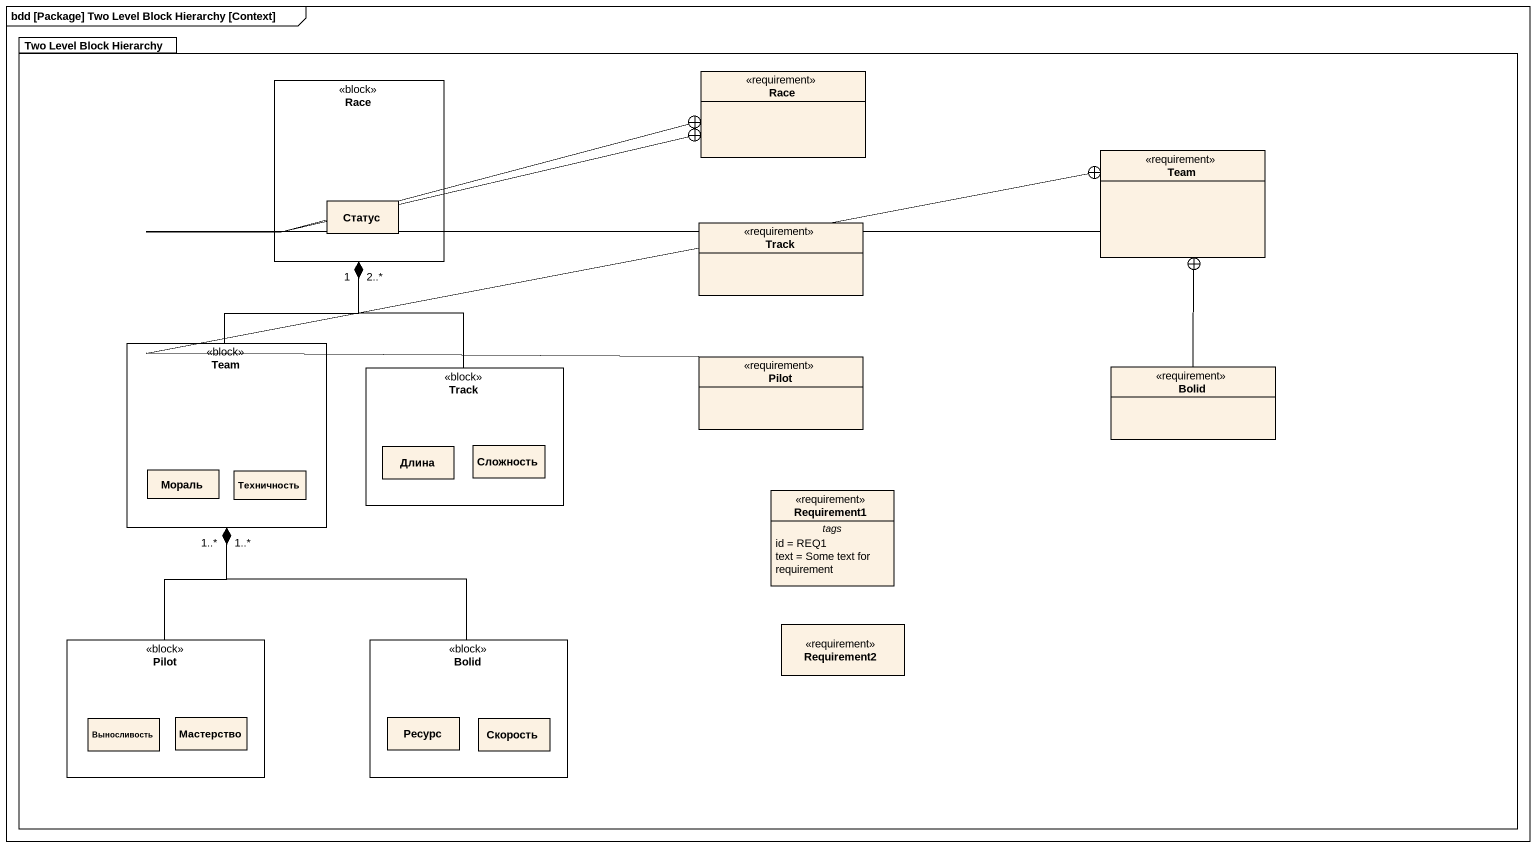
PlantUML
@startuml
mainframe bdd [Package] Two Level Block Hierarchy [Context]
allowmixing
hide circle
hide empty members
package "Two Level Block Hierarchy" as Two_Level_Block_Hierarchy {
  rectangle Race <<block>> {
    rectangle Статус
  }
  class "Race" as Race_2 <<requirement>>
  class Team <<requirement>>
  class Track <<requirement>>
  rectangle "Team" as Team_2 <<block>> {
    rectangle Мораль
    rectangle Техничность
  }
  rectangle "Track" as Track_2 <<block>> {
    rectangle Длина
    rectangle Сложность
  }
  class Pilot <<requirement>>
  class Bolid <<requirement>>
  class Requirement1 <<requirement>> {
    -- tags --
    id = REQ1
    text = Some text for requirement
  }
  rectangle "Pilot" as Pilot_2 <<block>> {
    rectangle Выносливость
    rectangle Мастерство
  }
  rectangle "Bolid" as Bolid_2 <<block>> {
    rectangle Ресурс
    rectangle Скорость
  }
  class Requirement2 <<requirement>>
}
Team -left-+ Race_2
Track -up-+ Race_2
Team_2 -up-* "2..*" Race
Track_2 -up-* "1" Race
Pilot -right-+ Team
Bolid -up-+ Team
Pilot_2 -up-* "1..*" Team_2
Bolid_2 -up-* "1..*" Team_2
@enduml
